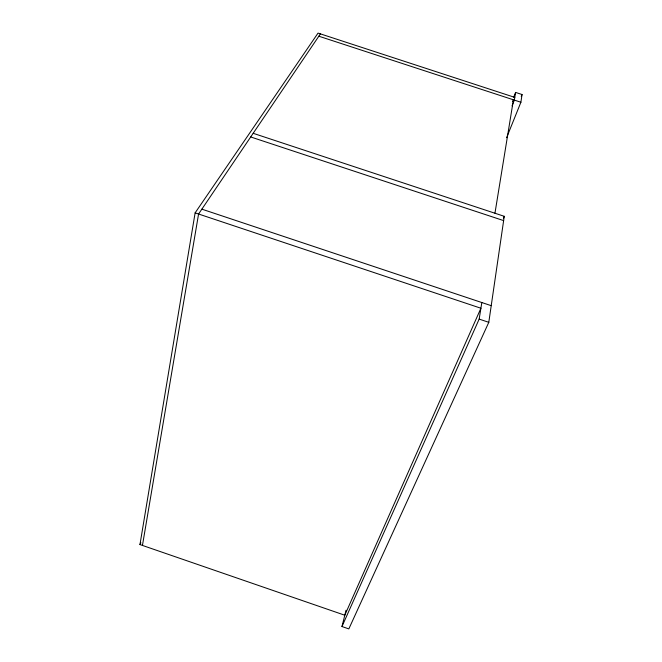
<?xml version="1.0" encoding="UTF-8"?>
<svg xmlns="http://www.w3.org/2000/svg" width="662" height="662" viewBox="0 0 662 662"><rect width="100%" height="100%" fill="white"/><g stroke="black" fill="none" stroke-linecap="round" stroke-linejoin="round"><path stroke-width="0.99" d="M346.044 610.232L341.973 626.533L348.833 628.9L488.796 322.32L504.262 216.308L253.174 133.302M506.587 137.713L520.903 102.246L522.037 94.517L515.599 92.415L513.695 97.215M341.973 626.533L479.164 319.101L481.828 302.534M515.599 92.415L514.357 100.111L512.065 105.87M494.953 213.23L513.422 99.805L512.727 101.551M195.125 212.866L480.91 308.235L344.794 615.221L139.963 544.569L195.125 212.866L318.033 33.1L514.796 97.388M142.454 545.43L198.575 214.016L320.416 33.878M521.267 96.437L522.037 94.517M503.451 218.203L504.262 216.308M139.963 544.569L140.882 542.724M318.844 36.211L520.903 102.246M250.699 136.96L503.633 220.603M201.869 209.159L491.221 305.67M479.164 319.101L488.796 322.32"/></g></svg>
